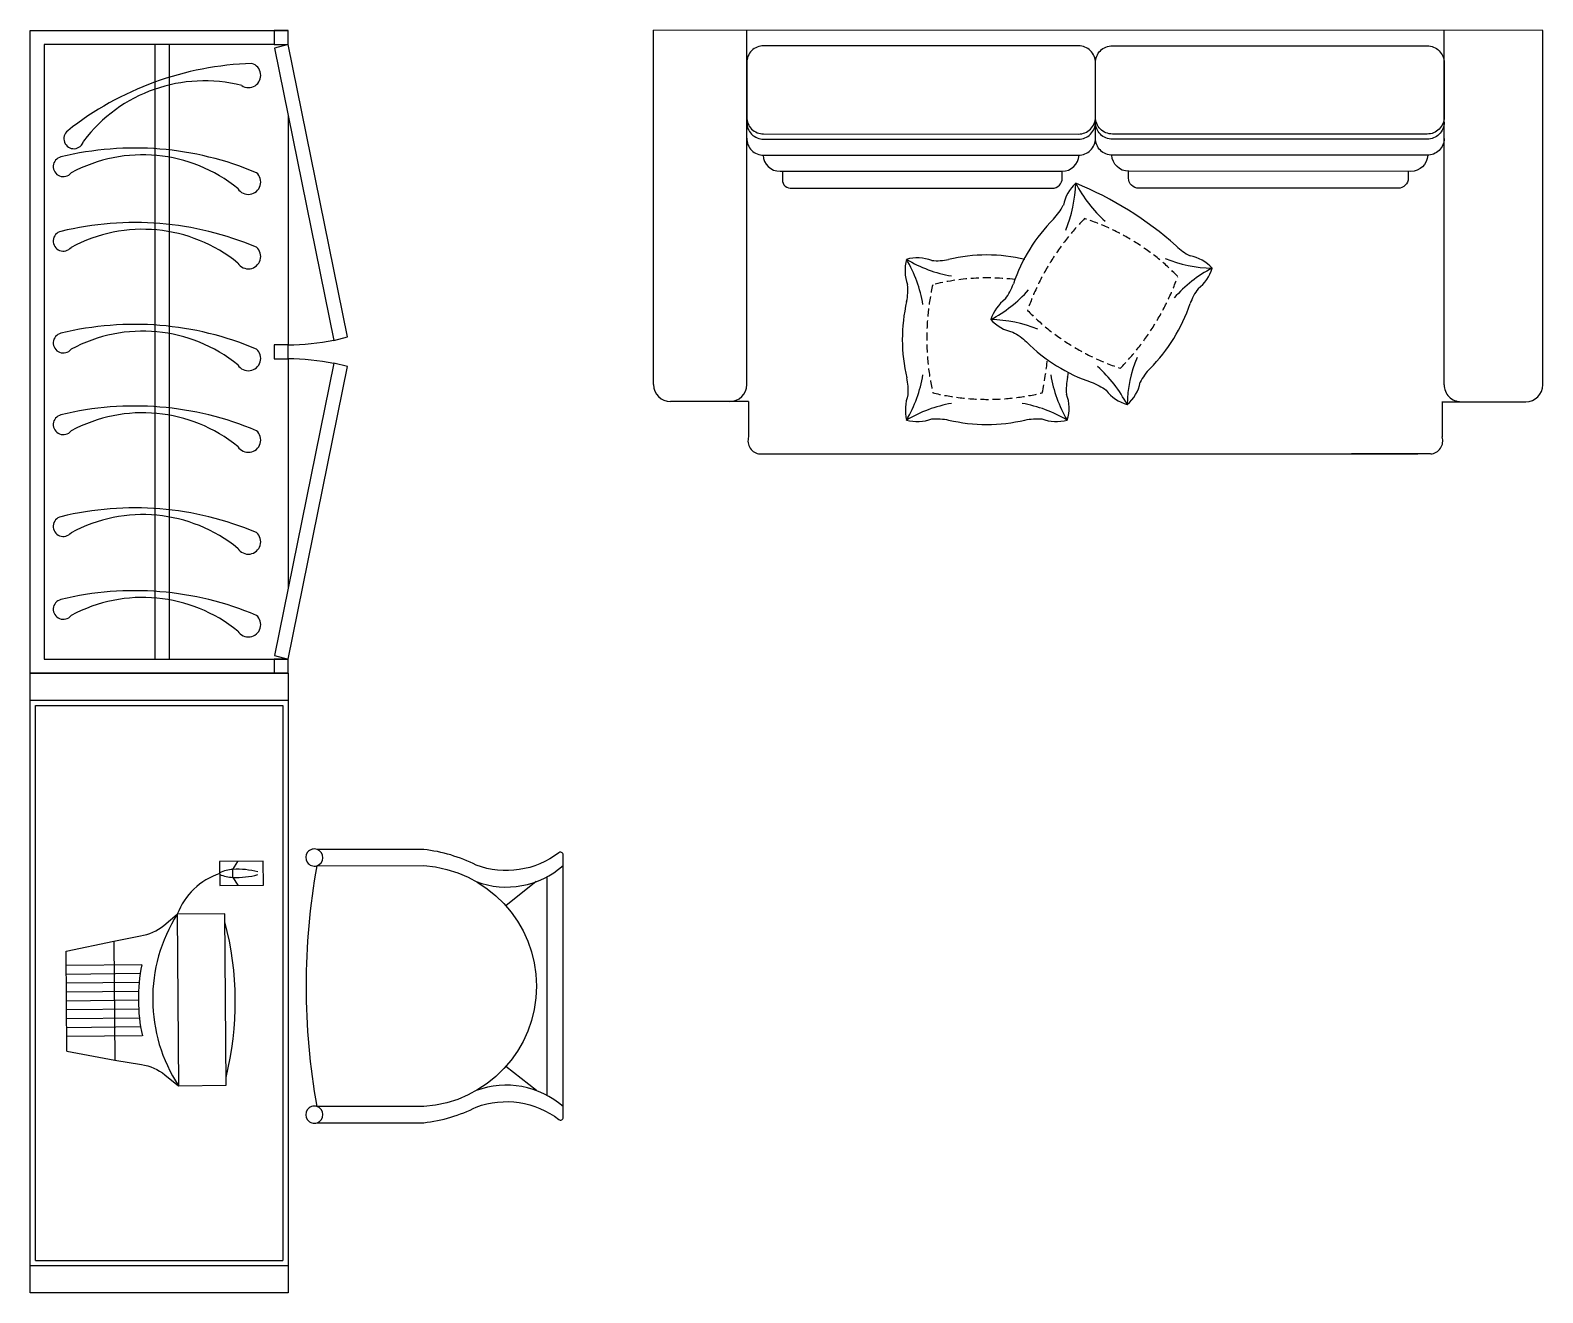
# Model space of a CAD drawing. Header units: millimetres. Extents: x -1183 to 1641, y -1018 to 1339.
import ezdxf

# ---------------------------------------------------------------- set-up
doc = ezdxf.new("R2010")
doc.units = ezdxf.units.MM
doc.linetypes.add('DASHED', pattern=[0.75, 0.5, -0.25])
doc.layers.add('Furniture_家具', color=253, linetype='Continuous')

# ---------------------------------------------------------------- blocks, each defined once
blk = doc.blocks.new('书桌', base_point=(-1646.4, -1392))
at = {"layer": 'Furniture_家具'}
for p, q in [((-1646.4, 964.6), (-1165.2, 964.6)), ((-1646.4, -235.4), (-1646.4, 964.6)), ((-1191.4, 964.6), (-1191.4, 938.3)), ((-1165.2, 964.6), (-1191.4, 964.6)), ((-1165.2, 938.3), (-1165.2, 964.6)), ((-1413.6, 938.3), (-1413.6, -209.2)), ((-1387.3, 938.3), (-1387.3, -209.2)), ((-1191.4, 938.3), (-1165.2, 938.3)), ((-1165.2, 938.3), (-1190.5, 931.5)), ((-1054.2, 392.3), (-1165.2, 938.3)), ((-1190.5, 931.5), (-1079.5, 385.5)), ((-1165.2, 806.8), (-1165.2, 377.7)), ((-1165.2, 806.8), (-1165.2, 377.7)), ((-1165.2, 806.8), (-1165.2, 377.7)), ((-1165.2, 806.8), (-1165.2, 377.7)), ((-1191.4, 377.7), (-1191.4, 351.5)), ((-1165.2, 377.7), (-1191.4, 377.7)), ((-1165.2, 351.5), (-1165.2, 377.7)), ((-1079.5, 385.5), (-1054.2, 392.3)), ((-1191.4, 351.5), (-1165.2, 351.5)), ((-1079.5, 343.6), (-1190.5, -202.4)), ((-1165.2, 351.5), (-1165.2, -77.6)), ((-1165.2, 351.5), (-1165.2, 24.1)), ((-1165.2, 351.5), (-1165.2, -77.6)), ((-1165.2, 351.5), (-1165.2, -77.6)), ((-1054.2, 336.9), (-1079.5, 343.6)), ((-1165.2, -209.2), (-1054.2, 336.9)), ((-1191.4, -209.2), (-1191.4, -235.4)), ((-1165.2, -209.2), (-1191.4, -209.2)), ((-1191.4, -209.2), (-1165.2, -209.2)), ((-1191.4, -209.2), (-1191.4, -209.2)), ((-1165.2, -209.2), (-1191.4, -209.2)), ((-1190.5, -202.4), (-1165.2, -209.2)), ((-1165.2, -235.4), (-1165.2, -209.2)), ((-1165.2, -209.2), (-1165.2, -209.2)), ((-1165.2, -209.2), (-1165.2, -209.2)), ((-1165.2, -235.4), (-1646.4, -235.4)), ((-1191.4, -235.4), (-1165.2, -235.4)), ((-1165.2, -235.4), (-1165.2, -1392)), ((-1646.4, -285.4), (-1165.2, -285.4)), ((-1636.4, -295.4), (-1175.2, -295.4)), ((-1636.4, -1332), (-1636.4, -295.4)), ((-1175.2, -295.4), (-1175.2, -1332)), ((-1211.4, -586.5), (-1292.9, -587.1)), ((-1292.9, -587.1), (-1292.5, -631.6)), ((-1268.1, -601.8), (-1259.1, -586.9)), ((-1211.1, -630.9), (-1211.4, -586.5)), ((-1268, -616.6), (-1268.1, -601.8)), ((-1268, -616.6), (-1258.7, -631.3)), ((-681.7, -1023.6), (-681.7, -615.4)), ((-1292.5, -631.6), (-1211.1, -630.9)), ((-701.8, -624.4), (-758.8, -669.5)), ((-1578, -940.8), (-1579.5, -754.1)), ((-1490.3, -735.3), (-1488.6, -957.5)), ((-1438.2, -779.7), (-1579.3, -781.2)), ((-1441.1, -796.2), (-1579.2, -797.8)), ((-1443.2, -812.8), (-1579, -814.3)), ((-1444.3, -829.4), (-1578.9, -830.9)), ((-1444.6, -846), (-1578.8, -847.4)), ((-1444, -862.5), (-1578.6, -864)), ((-1442.6, -879.1), (-1578.5, -880.6)), ((-1440.4, -895.6), (-1578.4, -897.1)), ((-1437.2, -912.1), (-1578.3, -913.7)), ((-701.7, -1014.5), (-758.7, -969.4)), ((-1165.2, -1342), (-1646.4, -1342)), ((-1636.4, -1332), (-1175.2, -1332))]:
    blk.add_line(p, q, dxfattribs=at)
blk.add_lwpolyline([(-1191.4, 938.3), (-1620.2, 938.3), (-1620.2, -209.2), (-1191.4, -209.2)], dxfattribs=at)
for points in [[(-1646.4, -235.4), (-1165.2, -235.4), (-1165.2, -1392), (-1646.4, -1392)], [(-1280.7, -1004.7), (-1283.2, -684.7), (-1372, -685.4), (-1369.6, -1005.4)]]:
    blk.add_lwpolyline(points, close=True, dxfattribs=at)
for points in [[(-1110.6, -1074.5), (-911.9, -1074.5, 0.089554), (-813.9, -1045.3, -0.259508), (-659.7, -1068.6, 0.623076), (-651.7, -1064.6), (-651.7, -574.3, 0.623076), (-659.7, -570.4, -0.259508), (-813.9, -593.7, 0.089554), (-911.9, -564.5), (-1110.6, -564.5, 1.380082), (-1111.7, -594.8, 0.088745), (-1111.7, -1044.1, 1.380082), (-1110.6, -1074.5)], [(-1111.7, -594.8), (-911.9, -594.5, -0.934452), (-911.9, -1044.5), (-1111.7, -1044.1)], [(-1579.5, -754.1), (-1490.3, -735.3), (-1440.7, -725.7, 0.136953), (-1397.1, -706.2), (-1372, -685.4)], [(-1578, -940.8), (-1488.6, -957.5), (-1438.9, -966.1, -0.136953), (-1395, -985), (-1369.6, -1005.4)]]:
    blk.add_lwpolyline(points, format="xyb", dxfattribs=at)
for centre, radius, start, end in [((-1214.5, 319.6), 583.6, 91.7885, 128.3443), ((-1239.1, 880.8), 23, 236.9801, 73.67), ((-1321.8, 589), 281.4, 75.5797, 143.1036), ((-1565, 762.5), 18.7, 127.9992, 345.8752), ((-1451.5, 161.4), 583.6, 67.0836, 103.6394), ((-1584.8, 710.3), 18.7, 103.2942, 321.1703), ((-1436.3, 451), 281.4, 50.8748, 118.3986), ((-1239.3, 681.6), 23, 212.2752, 48.9651), ((-1451.5, 22.3), 583.6, 67.0836, 103.6394), ((-1436.3, 311.9), 281.4, 50.8748, 118.3986), ((-1584.8, 571.2), 18.7, 103.2942, 321.1703), ((-1239.3, 542.5), 23, 212.2752, 48.9651), ((-1584.8, 381.1), 18.7, 103.2942, 321.1703), ((-1451.5, -167.8), 583.6, 67.0836, 103.6394), ((-1436.3, 121.8), 281.4, 50.8748, 118.3986), ((-1239.3, 352.4), 23, 212.2752, 48.9651), ((-1165.2, 806.5), 428.7, 270, 281.4899), ((-1165.2, -77.3), 428.7, 78.5101, 90), ((-1451.5, -320.2), 583.6, 67.0836, 103.6394), ((-1584.8, 228.7), 18.7, 103.2942, 321.1703), ((-1436.3, -30.6), 281.4, 50.8748, 118.3986), ((-1239.3, 200), 23, 212.2752, 48.9651), ((-1584.8, 38.6), 18.7, 103.2942, 321.1703), ((-1451.5, -510.3), 583.6, 67.0836, 103.6394), ((-1436.3, -220.7), 281.4, 50.8748, 118.3986), ((-1239.3, 9.9), 23, 212.2752, 48.9651), ((-1451.5, -664.9), 583.6, 67.0836, 103.6394), ((-1584.8, -116), 18.7, 103.2942, 321.1703), ((-1436.3, -375.3), 281.4, 50.8748, 118.3986), ((-1239.3, -144.7), 23, 212.2752, 48.9651), ((-1116.2, -579.5), 16, 286.0804, 69.7881), ((-1252.3, -730.9), 128.1, 108.3971, 159.1716), ((-1263.7, -672.9), 71.3, 93.5234, 114.0404), ((-1264.7, -545.4), 71.3, 246.848, 267.365), ((-1258.3, -741.2), 139.8, 74.8067, 93.9921), ((-1260.4, -476.9), 139.8, 266.8963, 286.0816), ((-757.8, -474.3), 160.3, 249.5129, 311.4404), ((-1122.8, -843.5), 295.1, 147.6158, 213.2726), ((-1848.3, -849.1), 584.7, 346.0553, 14.8331), ((-1122.8, -843.5), 321.8, 168.5647, 192.3237), ((-757.8, -1164.7), 160.3, 48.5596, 110.4871), ((-1116.2, -1059.5), 16, 290.2119, 73.9195)]:
    blk.add_arc(centre, radius, start, end, dxfattribs=at)
blk = doc.blocks.new('沙发', base_point=(-483, 173.8))
at = {"layer": 'Furniture_家具'}
for p, q in [((-483, 303.3), (-482.9, 964.9)), ((1176.9, 964.6), (-482.9, 964.9)), ((-309.1, 303.3), (-309.1, 964.8)), ((992.7, 303.1), (992.8, 964.6)), ((1176.8, 303), (1176.9, 964.6)), ((-305.5, 271.6), (-451.3, 271.6)), ((-305.5, 271.6), (-305.5, 205.7)), ((989.1, 271.5), (989.1, 205.5)), ((989.1, 271.4), (1145.1, 271.4)), ((-284.1, 174), (-136.5, 174)), ((-188.6, 173.9), (373.5, 173.9)), ((373.5, 173.9), (944, 173.8)), ((967.6, 173.9), (820.1, 173.8))]:
    blk.add_line(p, q, dxfattribs=at)
for points in [[(341.9, 904.2, 0.414214), (310.2, 935.9), (-277.4, 935.9, 0.414214), (-309.1, 904.3), (-309.1, 802.8, 0.414214), (-277.4, 771.2), (310.2, 771.1, 0.414214), (341.9, 802.8)], [(341.9, 904.2, -0.414214), (373.6, 935.9), (961.1, 935.8, -0.414214), (992.8, 904.1), (992.8, 802.7, -0.414214), (961.1, 771), (373.5, 771.1, -0.414214), (341.9, 802.8)]]:
    blk.add_lwpolyline(points, format="xyb", close=True, dxfattribs=at)
for points in [[(-309.1, 763.2, 0.414214), (-277.4, 731.5), (310.2, 731.5, 0.414214), (341.9, 763.1), (341.9, 802.8)], [(-309.1, 793.1, 0.414214), (-277.4, 761.5), (310.2, 761.4, 0.414214), (341.9, 793.1, 0.414214)], [(992.8, 763, -0.414214), (961.1, 731.4), (373.5, 731.5, -0.414214), (341.9, 763.1), (341.9, 802.8)], [(992.8, 793, -0.414214), (961.1, 761.3), (373.5, 761.4, -0.414214), (341.9, 793.1, -0.414214)], [(-278.6, 731.6, 0.399), (-246.9, 701.5), (279.7, 701.5, 0.399), (311.3, 731.5, 0.399)], [(962.3, 731.4, -0.399), (930.6, 701.4), (404, 701.5, -0.399), (372.4, 731.5, -0.399)], [(-242.1, 701.5), (-242.1, 689, 0.468518), (-227.9, 670), (261.1, 669.9, 0.414214), (280.1, 688.9), (280.1, 701.5)], [(286.5, 591.5, 0.091296), (305, 679.3, 0.091296), (360.1, 608.4, 0.091296)], [(925.8, 701.4), (925.8, 688.8, -0.414214), (906.8, 669.8), (422.6, 669.9, -0.414214), (403.6, 688.9), (403.6, 701.5)], [(19.9, 452.8, 0.091296), (-10.9, 537.1, 0.091296), (73.4, 506.1, 0.091296)], [(471.8, 538.9, 0.091296), (559.7, 520.7, 0.091296), (489, 465.3, 0.091296)], [(234.3, 406.5, 0.091296), (146.4, 424.7, 0.091296), (217.1, 480)], [(146.4, 424.7, 0.159461), (187.6, 401.5, -0.076283), (213.3, 383, 0.115075), (334.1, 307.7, -0.076283), (362, 292.8, 0.159461), (401, 266)], [(419.5, 353.9, 0.091296), (401, 266, 0.091296), (345.9, 336.9, 0.091296)], [(73.4, 268.2, 0.091296), (-10.9, 237.1, 0.091296), (19.9, 321.5)], [(258.4, 321.5, 0.091296), (289.1, 237.1, 0.091296), (204.9, 268.2, 0.091296)], [(-10.9, 237.1, 0.159461), (36.4, 239.2, -0.076283), (67.9, 237.1, 0.115075), (210.3, 237.1, -0.076283), (241.9, 239.2, 0.159461), (289.1, 237.1)]]:
    blk.add_lwpolyline(points, format="xyb", dxfattribs=at)
at = {"layer": 'Furniture_家具', "linetype": 'DASHED', "ltscale": 30}
for points in [[(321.6, 613.2, 0.111006), (215, 441.8, 0.119549), (388.4, 333.8, 0.107813), (495.4, 504.7)], [(495.2, 505.6, 0.121865), (321.6, 613.2, 0.121865)], [(38.1, 489.8, 0.111006), (38.3, 288, 0.119549), (242.6, 288, 0.033212), (252, 350)]]:
    blk.add_lwpolyline(points, format="xyb", dxfattribs=at)
at = {"layer": 'Furniture_家具'}
for centre, radius, start, end in [((356.6, 623.4), 76, 132.6522, 168.8929), ((56.4, 71.1), 657, 48.3818, 67.7644), ((188.9, 685), 104.2, 315.7718, 333.2208), ((485.8, 391.1), 313.5, 135.1307, 161.3884), ((62.4, 516.9), 76, 164.5791, 200.8198), ((9.6, 463.9), 76, 69.3666, 105.6073), ((45.4, 638.8), 104.2, 265.0387, 282.4877), ((139.1, 231.8), 313.5, 76.8711, 103.1289), ((565.7, 636.7), 104.2, 225.5854, 243.0343), ((503.6, 469.3), 76, 42.4658, 78.7065), ((489.1, 540.8), 73.4, 307.2937, 344.0973), ((-112.4, 480.5), 104.2, 347.6988, 5.1477), ((90.3, 525.5), 104.2, 323.2983, 340.7472), ((617.1, 420.1), 104.2, 143.2983, 160.7472), ((294.9, 388.1), 313.5, 167.0576, 193.3153), ((228.3, 395.4), 87, 128.7754, 160.3571), ((221.6, 554.5), 313.5, 315.1307, 341.3884), ((-111.8, 293.1), 104.2, 355.2252, 12.6741), ((391.6, 294.7), 104.2, 167.6988, 185.1477), ((-15.7, 387.1), 313.5, 347.0576, 348.7033), ((518.5, 260.7), 104.2, 135.7718, 153.2208), ((-451.3, 303.3), 31.7, 179.9924, 269.9924), ((-340.8, 303.3), 31.7, 270.0076, 0.0076), ((74.1, 255.7), 87, 160.7023, 192.284), ((222.6, 259.5), 70.2, 341.3996, 21.5774), ((356.4, 320.2), 70.2, 309.4726, 349.6505), ((1024.4, 303.1), 31.7, 179.9771, 269.9771), ((1145.1, 303), 31.7, 269.9924, 359.9924), ((-282.3, 198.3), 24.4, 162.3259, 265.8412), ((965.9, 198.2), 24.4, 274.1437, 17.6593)]:
    blk.add_arc(centre, radius, start, end, dxfattribs=at)
at = {"layer": 'Furniture_家具', "linetype": 'DASHED', "ltscale": 30}
blk.add_arc((141.2, 77.2), 425.3, 83.1956, 104.0284, dxfattribs=at)

msp = doc.modelspace()

# ---------------------------------------------------------------- block references
at = {"color": 7, "linetype": 'Continuous', "lineweight": 70, "ltscale": 81.682182}
for name, p in [('书桌', (-1182.6, -1018)), ('沙发', (-19.2, 547.9))]:
    msp.add_blockref(name, p, dxfattribs=at)

doc.saveas('drawing.dxf')
